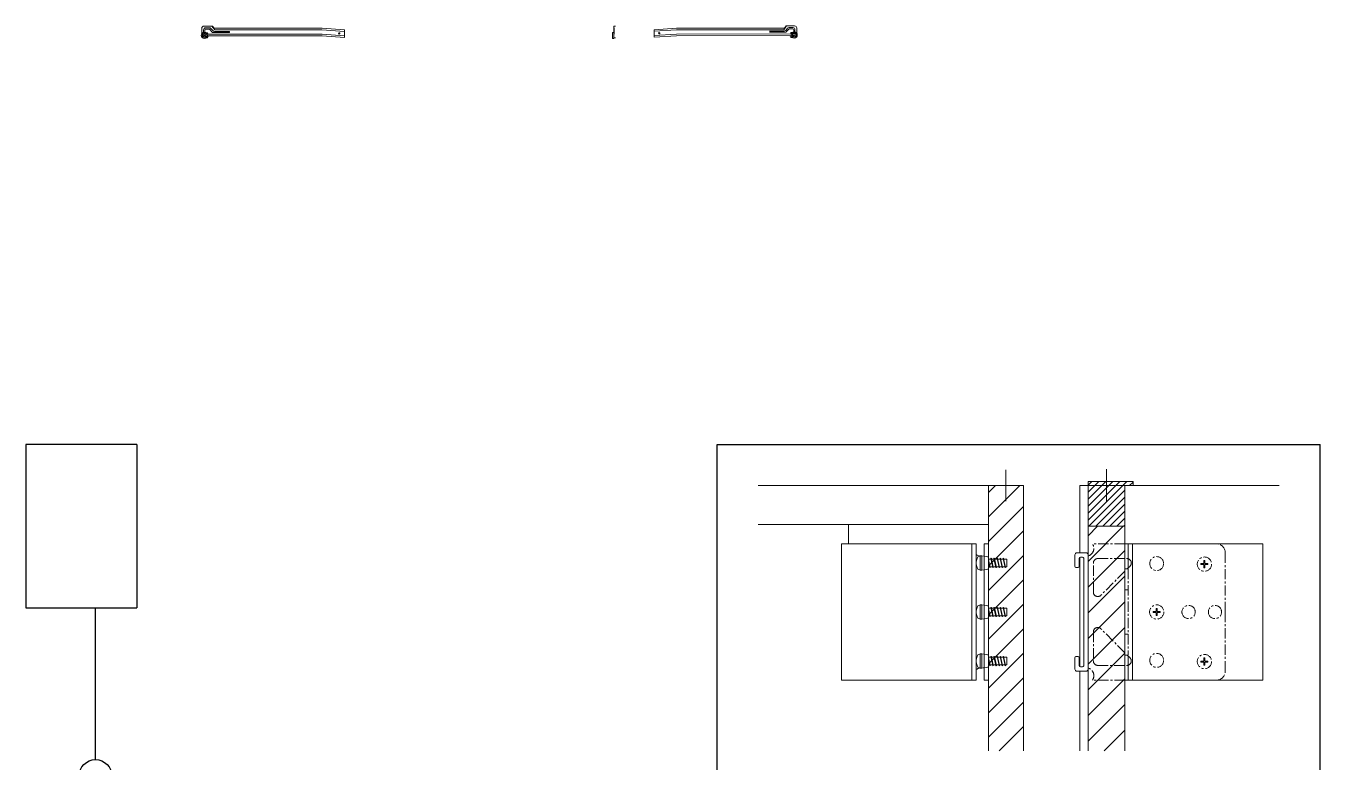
# Model space of a CAD drawing. Header units: millimetres. Extents: x 1515 to 3782, y 1467 to 2417.
# Drawn here: x 2254.1 to 2571.1, y 2237 to 2417.3 of the extents above; entities that cross this region are included whole.
import ezdxf

# ---------------------------------------------------------------- set-up
doc = ezdxf.new("R2010")
doc.units = ezdxf.units.MM
doc.linetypes.add('ACAD_ISO02W100', pattern=[15, 12, -3])
doc.linetypes.add('CENTERX2', pattern=[4, 2.5, -0.5, 0.5, -0.5])
for name, color, linetype, lineweight in [('A-FURN', 8, 'Continuous', 18), ('meccanismi', 4, 'Continuous', 18), ('viti', 2, 'Continuous', 18)]:
    doc.layers.add(name, color=color, linetype=linetype, lineweight=lineweight)
doc.layers.add('ingrandimenti', color=6, linetype='Continuous')

msp = doc.modelspace()

# ---------------------------------------------------------------- hatches: boundary and pattern name
at = {"layer": 'A-FURN'}
h = msp.add_hatch(dxfattribs=at)
h.set_pattern_fill('ANSI31', color=256, scale=1.334375, angle=180)
h.set_pattern_definition([(225, (10456.9746, -11538.974), (2.9957573, -2.9957573), [])])
h.paths.add_polyline_path([(2489.87, 2239.75), (2498.44, 2239.75), (2498.44, 2304.75), (2489.87, 2304.75)])
h = msp.add_hatch(dxfattribs=at)
h.set_pattern_fill('ANSI31', color=256, scale=1.4, angle=180)
h.set_pattern_definition([(225, (12034.091, -12219.8132), (3.1430896, -3.1430896), [])])
h.paths.add_polyline_path([(2514.26, 2239.75), (2523.26, 2239.75), (2523.26, 2294.75), (2514.26, 2294.75)])
at = {"layer": 'meccanismi'}
h = msp.add_hatch(dxfattribs=at)
h.set_pattern_fill('ANSI31', color=256, scale=0.38, angle=180)
h.set_pattern_definition([(225, (12034.0911, -12219.8132), (0.85312433, -0.85312433), [])])
h.paths.add_polyline_path([(2514.26, 2304.75), (2514.26, 2294.75), (2523.26, 2294.75), (2523.26, 2304.75)])
h.paths.add_polyline_path([(2514.26, 2305.75), (2514.26, 2304.75), (2523.26, 2304.75), (2525.26, 2304.75), (2525.26, 2305.75)])

# ---------------------------------------------------------------- linework, layer by layer
at = {"layer": 'A-FURN'}
for p, q in [((2489.87, 2239.75), (2489.87, 2304.75)), ((2489.87, 2304.75), (2498.44, 2304.75)), ((2498.44, 2239.75), (2498.44, 2304.75)), ((2512.26, 2304.75), (2514.26, 2304.75)), ((2514.26, 2304.75), (2514.26, 2239.75)), ((2523.26, 2239.75), (2523.26, 2304.75)), ((2455.55, 2295.22), (2455.55, 2290.44))]:
    msp.add_line(p, q, dxfattribs=at)
for points in [[(2489.87, 2304.75), (2489.87, 2295.22)], [(2561.09, 2304.75), (2512.26, 2304.75), (2512.26, 2288.27)], [(2512.26, 2287.16), (2512.26, 2260.38)], [(2489.87, 2239.75), (2489.87, 2257.1)], [(2512.26, 2259.26), (2512.26, 2239.75)]]:
    msp.add_lwpolyline(points, dxfattribs=at)
at = {"layer": 'ingrandimenti'}
for points in [[(2254.1, 2314.75), (2254.1, 2274.75), (2281.23, 2274.75)], [(2281.23, 2314.75), (2254.1, 2314.75)], [(2281.23, 2314.75), (2281.23, 2274.75)], [(2423.44, 2066.56), (2423.44, 2314.75)], [(2423.44, 2314.75), (2571.09, 2314.75)], [(2571.09, 2066.56), (2571.09, 2314.75)], [(2271.15, 2237.62), (2271.15, 2274.75)]]:
    msp.add_lwpolyline(points, dxfattribs=at)
msp.add_circle((2271.15, 2233.62), 4, dxfattribs=at)
at = {"layer": 'meccanismi'}
for p, q in [((2297.19, 2415.4), (2297.19, 2416.71)), ((2297.61, 2415.69), (2297.61, 2416.31)), ((2297.69, 2417.21), (2299.79, 2417.21)), ((2297.91, 2415.69), (2297.91, 2416.26)), ((2298.11, 2416.81), (2299.05, 2416.81)), ((2298.16, 2416.51), (2298.83, 2416.51)), ((2298.45, 2415.55), (2298.49, 2415.55)), ((2298.45, 2415.55), (2298.45, 2415.45)), ((2298.49, 2415.55), (2298.49, 2415.45)), ((2300.04, 2415.64), (2303.85, 2415.64)), ((2300.18, 2416.68), (2326.63, 2416.68)), ((2300.27, 2415.94), (2303.85, 2415.94)), ((2300.35, 2416.28), (2326.62, 2416.28)), ((2304, 2415.79), (2304, 2415.79)), ((2330.83, 2415.55), (2330.87, 2415.55)), ((2330.83, 2415.55), (2330.83, 2415.45)), ((2330.87, 2415.55), (2330.87, 2415.45)), ((2332.13, 2414.47), (2332.13, 2416.31)), ((2398.14, 2415.69), (2397.74, 2415.69)), ((2397.74, 2415.69), (2397.74, 2414.2)), ((2398.54, 2417.21), (2398.14, 2417.21)), ((2398.54, 2417.21), (2398.14, 2417.21)), ((2398.14, 2417.21), (2398.14, 2415.69)), ((2398.14, 2416.81), (2398.22, 2416.81)), ((2398.14, 2415.69), (2398.14, 2414.2)), ((2398.22, 2416.81), (2398.22, 2415.25)), ((2407.95, 2414.51), (2407.95, 2416.35)), ((2409.21, 2415.49), (2409.11, 2415.49)), ((2409.11, 2415.45), (2409.11, 2415.49)), ((2409.11, 2415.49), (2409.21, 2415.49)), ((2409.11, 2415.49), (2409.11, 2415.45)), ((2409.25, 2415.59), (2409.21, 2415.59)), ((2409.21, 2415.49), (2409.21, 2415.59)), ((2409.21, 2415.59), (2409.25, 2415.59)), ((2409.21, 2415.59), (2409.21, 2415.49)), ((2409.25, 2415.49), (2409.25, 2415.59)), ((2409.25, 2415.59), (2409.25, 2415.49)), ((2409.35, 2415.49), (2409.25, 2415.49)), ((2409.25, 2415.49), (2409.35, 2415.49)), ((2409.35, 2415.45), (2409.35, 2415.49)), ((2409.35, 2415.49), (2409.35, 2415.45)), ((2439.9, 2416.75), (2413.44, 2416.72)), ((2439.73, 2416.35), (2413.46, 2416.32)), ((2439.81, 2416.01), (2436.23, 2416.01)), ((2440.04, 2415.71), (2436.23, 2415.71)), ((2442.39, 2417.28), (2440.28, 2417.28)), ((2441.96, 2416.88), (2441.02, 2416.88)), ((2441.91, 2416.58), (2441.25, 2416.58)), ((2441.59, 2415.52), (2441.49, 2415.52)), ((2441.49, 2415.48), (2441.49, 2415.52)), ((2441.59, 2415.48), (2441.49, 2415.48)), ((2441.62, 2415.62), (2441.59, 2415.62)), ((2441.59, 2415.52), (2441.59, 2415.62)), ((2441.59, 2415.38), (2441.59, 2415.48)), ((2441.62, 2415.52), (2441.62, 2415.62)), ((2441.72, 2415.52), (2441.62, 2415.52)), ((2441.7, 2415.48), (2441.62, 2415.48)), ((2441.62, 2415.38), (2441.62, 2415.48)), ((2441.72, 2415.51), (2441.72, 2415.52)), ((2442.16, 2415.76), (2442.16, 2416.33)), ((2442.46, 2415.77), (2442.46, 2416.38)), ((2442.89, 2415.47), (2442.89, 2416.78)), ((2298.36, 2415.45), (2298.45, 2415.45)), ((2298.36, 2415.45), (2298.36, 2415.44)), ((2298.38, 2415.41), (2298.45, 2415.41)), ((2298.45, 2415.41), (2298.45, 2415.31)), ((2298.45, 2415.31), (2298.49, 2415.31)), ((2298.47, 2415.25), (2326.64, 2415.23)), ((2298.49, 2415.45), (2298.59, 2415.45)), ((2298.49, 2415.41), (2298.59, 2415.41)), ((2298.49, 2415.41), (2298.49, 2415.31)), ((2298.53, 2414.85), (2326.63, 2414.83)), ((2298.59, 2415.45), (2298.59, 2415.41)), ((2330.73, 2415.45), (2330.83, 2415.45)), ((2330.73, 2415.45), (2330.73, 2415.41)), ((2330.73, 2415.41), (2330.83, 2415.41)), ((2330.83, 2415.41), (2330.83, 2415.31)), ((2330.83, 2415.31), (2330.87, 2415.31)), ((2330.87, 2415.45), (2330.96, 2415.45)), ((2330.87, 2415.41), (2330.96, 2415.41)), ((2330.87, 2415.41), (2330.87, 2415.31)), ((2330.96, 2415.45), (2330.96, 2415.41)), ((2398.14, 2414.2), (2397.74, 2414.2)), ((2398.22, 2415.25), (2398.14, 2415.25)), ((2398.54, 2414.35), (2398.14, 2414.35)), ((2409.21, 2415.45), (2409.11, 2415.45)), ((2409.11, 2415.45), (2409.21, 2415.45)), ((2409.21, 2415.35), (2409.21, 2415.45)), ((2409.21, 2415.45), (2409.21, 2415.35)), ((2409.25, 2415.35), (2409.21, 2415.35)), ((2409.21, 2415.35), (2409.25, 2415.35)), ((2409.35, 2415.45), (2409.25, 2415.45)), ((2409.25, 2415.35), (2409.25, 2415.45)), ((2409.25, 2415.45), (2409.35, 2415.45)), ((2409.25, 2415.45), (2409.25, 2415.35)), ((2441.6, 2415.33), (2413.43, 2415.28)), ((2441.54, 2414.93), (2413.45, 2414.88)), ((2441.62, 2415.38), (2441.59, 2415.38)), ((2489.87, 2304.75), (2433.44, 2304.75)), ((2453.87, 2290.44), (2453.87, 2257.1)), ((2485.78, 2290.44), (2485.78, 2260.06)), ((2486.87, 2257.1), (2486.87, 2290.44)), ((2488.78, 2290.44), (2488.78, 2260.06)), ((2489.87, 2290.44), (2488.78, 2290.44)), ((2489.87, 2290.44), (2488.78, 2290.44)), ((2545.69, 2290.44), (2523.26, 2290.44)), ((2523.26, 2257.1), (2523.26, 2290.44)), ((2525.15, 2290.44), (2525.15, 2260.06)), ((2557.07, 2290.44), (2557.07, 2257.1)), ((2511.01, 2284.96), (2511.01, 2287.73)), ((2513.72, 2288.27), (2511.55, 2288.27)), ((2513.72, 2288.27), (2511.55, 2288.27)), ((2512.09, 2284.96), (2512.09, 2286.92)), ((2512.36, 2287.19), (2512.91, 2287.19)), ((2513.18, 2260.62), (2513.18, 2286.92)), ((2514.26, 2259.8), (2514.26, 2287.73)), ((2511.82, 2284.68), (2511.28, 2284.68)), ((2511.28, 2284.68), (2511.82, 2284.68)), ((2511.01, 2262.58), (2511.01, 2259.8)), ((2511.82, 2262.85), (2511.28, 2262.85)), ((2511.28, 2262.85), (2511.82, 2262.85)), ((2512.09, 2262.58), (2512.09, 2260.62)), ((2512.36, 2260.35), (2512.91, 2260.35)), ((2453.87, 2257.1), (2486.87, 2257.1)), ((2485.78, 2260.06), (2485.78, 2257.1)), ((2488.78, 2260.06), (2488.78, 2257.1)), ((2488.78, 2257.1), (2489.87, 2257.1)), ((2513.72, 2259.26), (2511.55, 2259.26)), ((2545.69, 2257.1), (2523.26, 2257.1)), ((2557.07, 2257.1), (2524.07, 2257.1)), ((2525.15, 2260.06), (2525.15, 2257.1))]:
    msp.add_line(p, q, dxfattribs=at)
at = {"layer": 'meccanismi', "linetype": 'ACAD_ISO02W100'}
for p, q in [((2299.2, 2416.34), (2299.66, 2415.81)), ((2299.43, 2416.64), (2299.89, 2416.11)), ((2299.67, 2417.21), (2300.35, 2416.28)), ((2299.79, 2417.21), (2300.18, 2416.68)), ((2326.62, 2416.28), (2332.13, 2415.91)), ((2326.63, 2416.68), (2332.13, 2416.31)), ((2413.44, 2416.72), (2407.95, 2416.35)), ((2413.46, 2416.32), (2407.95, 2415.95)), ((2440.4, 2417.28), (2439.73, 2416.35)), ((2440.28, 2417.28), (2439.9, 2416.75)), ((2440.64, 2416.71), (2440.19, 2416.18)), ((2440.87, 2416.41), (2440.41, 2415.88)), ((2298.23, 2414.35), (2298.6, 2414.35)), ((2298.6, 2414.35), (2298.86, 2414.85)), ((2326.63, 2414.83), (2332.13, 2414.47)), ((2326.64, 2415.23), (2332.13, 2414.87)), ((2413.43, 2415.28), (2407.95, 2414.91)), ((2413.45, 2414.88), (2407.95, 2414.51)), ((2441.48, 2414.42), (2441.22, 2414.92)), ((2441.84, 2414.42), (2441.48, 2414.42))]:
    msp.add_line(p, q, dxfattribs=at)
at = {"layer": 'meccanismi', "linetype": 'CENTERX2'}
for q in [(2547.86, 2288.27), (2547.86, 2259.26)]:
    msp.add_line((2547.86, 2273.77), q, dxfattribs=at)
at = {"layer": 'meccanismi'}
for points in [[(2525.26, 2304.75), (2525.26, 2305.75), (2514.26, 2305.75), (2514.26, 2304.75)], [(2514.26, 2304.75), (2525.26, 2304.75)], [(2514.26, 2304.75), (2514.26, 2294.75)], [(2523.26, 2304.75), (2523.26, 2294.75)], [(2433.44, 2295.22), (2489.87, 2295.22)], [(2514.26, 2294.75), (2523.26, 2294.75)], [(2453.87, 2290.44), (2486.87, 2290.44)], [(2557.07, 2290.44), (2524.07, 2290.44)], [(2524.07, 2290.44), (2524.07, 2284.32)], [(2524.07, 2263), (2524.07, 2257.1)], [(2481.87, 2257.1), (2486.87, 2257.1)], [(2528.26, 2257.1), (2523.26, 2257.1)]]:
    msp.add_lwpolyline(points, dxfattribs=at)
at = {"layer": 'meccanismi', "linetype": 'CENTERX2'}
for points in [[(2523.26, 2290.44), (2515.34, 2290.44)], [(2523.26, 2263.21), (2523.26, 2284.32)], [(2523.26, 2284.32), (2524.07, 2284.32), (2524.07, 2263.21), (2523.26, 2263.21)], [(2523.26, 2279.17), (2524.07, 2279.17)], [(2523.26, 2268.37), (2524.07, 2268.37)], [(2523.26, 2257.1), (2515.34, 2257.1)]]:
    msp.add_lwpolyline(points, dxfattribs=at)
for points in [[(2523.26, 2283.73), (2517.4, 2277.87, -0.668179), (2515.55, 2278.64), (2515.55, 2285.77, -0.414214), (2516.64, 2286.85), (2523.77, 2286.85, -0.668179), (2524.53, 2285), (2523.85, 2284.32)], [(2523.26, 2263.81), (2517.4, 2269.66, 0.668179), (2515.55, 2268.9), (2515.55, 2261.77, 0.414214), (2516.64, 2260.69), (2523.77, 2260.69, 0.668179), (2524.53, 2262.53), (2523.85, 2263.21)]]:
    msp.add_lwpolyline(points, format="xyb", dxfattribs=at)
at = {"layer": 'meccanismi'}
for centre, radius in [((2297.79, 2414.95), 0.75), ((2330.85, 2415.43), 0.175), ((2409.23, 2415.47), 0.175), ((2409.23, 2415.47), 0.175), ((2442.29, 2415.02), 0.75), ((2442.29, 2415.02), 0.5), ((2297.79, 2414.95), 0.5), ((2297.79, 2414.95), 0.4), ((2297.79, 2414.95), 0.1), ((2442.29, 2415.02), 0.4), ((2442.29, 2415.02), 0.1)]:
    msp.add_circle(centre, radius, dxfattribs=at)
at = {"layer": 'meccanismi', "linetype": 'ACAD_ISO02W100', "ltscale": 0.01}
for centre, radius in [((2298.47, 2415.43), 0.1), ((2330.85, 2415.43), 0.1), ((2409.23, 2415.47), 0.117), ((2409.23, 2415.47), 0.1)]:
    msp.add_circle(centre, radius, dxfattribs=at)
at = {"layer": 'meccanismi', "linetype": 'CENTERX2'}
for centre in [(2531.06, 2285.62), (2531.06, 2261.92)]:
    msp.add_circle(centre, 1.7, dxfattribs=at)
at = {"layer": 'meccanismi'}
for centre, radius, start, end in [((2297.69, 2416.71), 0.5, 90, 180), ((2298.11, 2416.31), 0.5, 90, 180), ((2298.16, 2416.26), 0.25, 90, 180), ((2298.47, 2415.43), 0.175, 270.4741, 159.801), ((2298.83, 2416.01), 0.5, 41.0943, 90), ((2299.05, 2416.31), 0.5, 41.0943, 90), ((2300.04, 2416.14), 0.5, 221.0943, 269.9929), ((2300.27, 2416.44), 0.5, 221.0943, 269.9929), ((2303.85, 2415.79), 0.15, 0, 89.9929), ((2303.85, 2415.79), 0.15, 269.9929, 0), ((2439.81, 2416.51), 0.5, 270.063, 318.9615), ((2440.04, 2416.21), 0.5, 270.063, 318.9615), ((2441.02, 2416.38), 0.5, 90.0559, 138.9615), ((2441.25, 2416.08), 0.5, 90.0559, 138.9615), ((2441.6, 2415.5), 0.175, 20.2549, 269.5817), ((2441.91, 2416.33), 0.25, 0.0559, 90.0559), ((2441.96, 2416.38), 0.5, 0.0559, 90.0559), ((2442.39, 2416.78), 0.5, 0.0559, 90.0559), ((2488.27, 2290.09), 2.66, 238.2454, 256.7654), ((2488.27, 2257.44), 2.66, 103.2348, 121.7553), ((2488.27, 2257.44), 2.66, 78.8513, 83.0788)]:
    msp.add_arc(centre, radius, start, end, dxfattribs=at)
at = {"layer": 'meccanismi', "linetype": 'ACAD_ISO02W100', "ltscale": 0.01}
msp.add_arc((2441.6, 2415.5), 0.1, 354.2375, 295.5991, dxfattribs=at)
at = {"layer": 'meccanismi', "linetype": 'CENTERX2'}
for centre, radius, start, end in [((2513.72, 2289.35), 1.95, 286.0939, 33.6806), ((2545.69, 2288.27), 2.17, 0, 90), ((2538.87, 2273.77), 1.62, 0, 180), ((2538.87, 2273.77), 1.62, 180, 0), ((2545.33, 2273.77), 1.62, 0, 180), ((2545.33, 2273.77), 1.62, 180, 0), ((2513.72, 2258.18), 1.95, 326.3194, 73.9061), ((2545.69, 2259.26), 2.17, 270, 0)]:
    msp.add_arc(centre, radius, start, end, dxfattribs=at)
at = {"layer": 'meccanismi'}
for points in [[(2511.55, 2288.27), (2511.3, 2288.27), (2511.01, 2287.99), (2511.01, 2287.73)], [(2512.09, 2286.92), (2512.09, 2287.05), (2512.24, 2287.19), (2512.36, 2287.19)], [(2513.18, 2286.92), (2513.18, 2287.05), (2513.03, 2287.19), (2512.91, 2287.19)], [(2514.26, 2287.73), (2514.26, 2287.99), (2513.97, 2288.27), (2513.72, 2288.27)], [(2511.28, 2284.68), (2511.15, 2284.68), (2511.01, 2284.83), (2511.01, 2284.96)], [(2512.09, 2284.96), (2512.09, 2284.83), (2511.95, 2284.68), (2511.82, 2284.68)], [(2511.28, 2262.85), (2511.15, 2262.85), (2511.01, 2262.71), (2511.01, 2262.58)], [(2512.09, 2262.58), (2512.09, 2262.71), (2511.95, 2262.85), (2511.82, 2262.85)], [(2512.09, 2260.62), (2512.09, 2260.49), (2512.24, 2260.35), (2512.36, 2260.35)], [(2513.18, 2260.62), (2513.18, 2260.49), (2513.03, 2260.35), (2512.91, 2260.35)], [(2511.55, 2259.26), (2511.3, 2259.26), (2511.01, 2259.55), (2511.01, 2259.8)], [(2514.26, 2259.8), (2514.26, 2259.55), (2513.97, 2259.26), (2513.72, 2259.26)]]:
    msp.add_open_spline(points, degree=3, dxfattribs=at)
at = {"layer": 'viti'}
for p, q in [((2494.15, 2300.94), (2494.15, 2308.57)), ((2518.76, 2300.75), (2518.76, 2308.75)), ((2487.82, 2284.02), (2487.82, 2287.52)), ((2488.26, 2287.51), (2487.82, 2287.52)), ((2488.24, 2284.02), (2488.24, 2287.52)), ((2489.87, 2284.55), (2489.87, 2286.98)), ((2489.87, 2286.73), (2494.27, 2286.73)), ((2489.87, 2286.61), (2490.29, 2284.65)), ((2489.87, 2286.15), (2490.19, 2284.65)), ((2490.46, 2286.88), (2490.94, 2284.65)), ((2490.56, 2286.88), (2491.04, 2284.65)), ((2491.21, 2286.88), (2491.69, 2284.65)), ((2491.31, 2286.88), (2491.79, 2284.65)), ((2491.96, 2286.88), (2492.44, 2284.65)), ((2492.06, 2286.88), (2492.54, 2284.65)), ((2492.72, 2286.88), (2493.2, 2284.65)), ((2492.82, 2286.88), (2493.3, 2284.65)), ((2493.47, 2286.88), (2493.95, 2284.65)), ((2493.57, 2286.88), (2494.05, 2284.65)), ((2494.37, 2284.9), (2494.37, 2286.63)), ((2488.23, 2284.02), (2487.82, 2284.02)), ((2489.87, 2284.8), (2494.27, 2284.8)), ((2490.25, 2284.8), (2490.91, 2284.8)), ((2491.01, 2284.8), (2491.66, 2284.8)), ((2491.76, 2284.8), (2492.41, 2284.8)), ((2492.51, 2284.8), (2493.16, 2284.8)), ((2493.26, 2284.8), (2493.92, 2284.8)), ((2487.82, 2272.02), (2487.82, 2275.52)), ((2488.26, 2275.51), (2487.82, 2275.52)), ((2488.24, 2272.02), (2488.24, 2275.52)), ((2489.87, 2272.55), (2489.87, 2274.98)), ((2489.87, 2274.73), (2494.27, 2274.73)), ((2489.87, 2274.61), (2490.29, 2272.65)), ((2489.87, 2274.15), (2490.19, 2272.65)), ((2490.46, 2274.88), (2490.94, 2272.65)), ((2490.56, 2274.88), (2491.04, 2272.65)), ((2491.21, 2274.88), (2491.69, 2272.65)), ((2491.31, 2274.88), (2491.79, 2272.65)), ((2491.96, 2274.88), (2492.44, 2272.65)), ((2492.06, 2274.88), (2492.54, 2272.65)), ((2492.72, 2274.88), (2493.2, 2272.65)), ((2492.82, 2274.88), (2493.3, 2272.65)), ((2493.47, 2274.88), (2493.95, 2272.65)), ((2493.57, 2274.88), (2494.05, 2272.65)), ((2494.37, 2272.9), (2494.37, 2274.63)), ((2488.23, 2272.02), (2487.82, 2272.02)), ((2489.87, 2272.8), (2494.27, 2272.8)), ((2490.25, 2272.8), (2490.91, 2272.8)), ((2491.01, 2272.8), (2491.66, 2272.8)), ((2491.76, 2272.8), (2492.41, 2272.8)), ((2492.51, 2272.8), (2493.16, 2272.8)), ((2493.26, 2272.8), (2493.92, 2272.8)), ((2487.82, 2260.02), (2487.82, 2263.52)), ((2488.26, 2263.51), (2487.82, 2263.52)), ((2488.24, 2260.02), (2488.24, 2263.52)), ((2489.87, 2260.55), (2489.87, 2262.98)), ((2489.87, 2262.73), (2494.27, 2262.73)), ((2489.87, 2262.61), (2490.29, 2260.65)), ((2489.87, 2262.15), (2490.19, 2260.65)), ((2489.87, 2260.8), (2494.27, 2260.8)), ((2490.25, 2260.8), (2490.91, 2260.8)), ((2490.46, 2262.88), (2490.94, 2260.65)), ((2490.56, 2262.88), (2491.04, 2260.65)), ((2491.01, 2260.8), (2491.66, 2260.8)), ((2491.21, 2262.88), (2491.69, 2260.65)), ((2491.31, 2262.88), (2491.79, 2260.65)), ((2491.76, 2260.8), (2492.41, 2260.8)), ((2491.96, 2262.88), (2492.44, 2260.65)), ((2492.06, 2262.88), (2492.54, 2260.65)), ((2492.51, 2260.8), (2493.16, 2260.8)), ((2492.72, 2262.88), (2493.2, 2260.65)), ((2492.82, 2262.88), (2493.3, 2260.65)), ((2493.26, 2260.8), (2493.92, 2260.8)), ((2493.47, 2262.88), (2493.95, 2260.65)), ((2493.57, 2262.88), (2494.05, 2260.65)), ((2494.37, 2260.9), (2494.37, 2262.63)), ((2488.23, 2260.02), (2487.82, 2260.02))]:
    msp.add_line(p, q, dxfattribs=at)
at = {"layer": 'viti', "linetype": 'CENTERX2'}
for p, q in [((2541.87, 2285.62), (2542.62, 2285.62)), ((2542.62, 2285.62), (2542.62, 2286.37)), ((2542.87, 2285.62), (2542.87, 2286.37)), ((2542.87, 2285.62), (2543.62, 2285.62)), ((2541.87, 2285.37), (2542.62, 2285.37)), ((2542.62, 2284.62), (2542.62, 2285.37)), ((2542.87, 2284.62), (2542.87, 2285.37)), ((2542.87, 2285.37), (2543.62, 2285.37)), ((2530.18, 2273.89), (2530.93, 2273.89)), ((2530.18, 2273.64), (2530.93, 2273.64)), ((2530.93, 2273.89), (2530.93, 2274.64)), ((2530.93, 2272.89), (2530.93, 2273.64)), ((2531.18, 2273.89), (2531.18, 2274.64)), ((2531.18, 2273.89), (2531.93, 2273.89)), ((2531.18, 2272.89), (2531.18, 2273.64)), ((2531.18, 2273.64), (2531.93, 2273.64)), ((2541.87, 2261.77), (2542.62, 2261.77)), ((2541.87, 2261.52), (2542.62, 2261.52)), ((2542.62, 2261.77), (2542.62, 2262.52)), ((2542.62, 2260.77), (2542.62, 2261.52)), ((2542.87, 2261.77), (2542.87, 2262.52)), ((2542.87, 2261.77), (2543.62, 2261.77)), ((2542.87, 2260.77), (2542.87, 2261.52)), ((2542.87, 2261.52), (2543.62, 2261.52))]:
    msp.add_line(p, q, dxfattribs=at)
for points in [[(2542.62, 2285.62), (2541.87, 2285.62), (2541.87, 2285.37)], [(2542.62, 2285.62), (2542.62, 2286.37), (2542.87, 2286.37)], [(2542.87, 2285.62), (2543.62, 2285.62), (2543.62, 2285.37)], [(2542.62, 2285.37), (2542.62, 2284.62), (2542.87, 2284.62)], [(2530.93, 2273.89), (2530.18, 2273.89), (2530.18, 2273.64)], [(2530.93, 2273.89), (2530.93, 2274.64), (2531.18, 2274.64)], [(2530.93, 2273.64), (2530.93, 2272.89), (2531.18, 2272.89)], [(2531.18, 2273.89), (2531.93, 2273.89), (2531.93, 2273.64)], [(2542.62, 2261.77), (2541.87, 2261.77), (2541.87, 2261.52)], [(2542.62, 2261.77), (2542.62, 2262.52), (2542.87, 2262.52)], [(2542.62, 2261.52), (2542.62, 2260.77), (2542.87, 2260.77)], [(2542.87, 2261.77), (2543.62, 2261.77), (2543.62, 2261.52)]]:
    msp.add_lwpolyline(points, dxfattribs=at)
for centre in [(2542.75, 2285.49), (2531.06, 2273.77), (2542.75, 2261.64)]:
    msp.add_circle(centre, 1.75, dxfattribs=at)
at = {"layer": 'viti'}
for centre, start, end in [((2494.27, 2286.63), 0, 90), ((2488.23, 2284.12), 270, 288.2952), ((2494.27, 2284.9), 270, 0), ((2494.27, 2274.63), 0, 90), ((2494.27, 2272.9), 270, 0), ((2488.23, 2272.12), 270, 288.2952), ((2494.27, 2262.63), 0, 90), ((2494.27, 2260.9), 270, 0), ((2488.23, 2260.12), 270, 288.2952)]:
    msp.add_arc(centre, 0.1, start, end, dxfattribs=at)
for points in [[(2486.87, 2285.77), (2486.87, 2285.77), (2486.85, 2287.52), (2487.82, 2287.52)], [(2486.87, 2285.77), (2486.87, 2285.77), (2486.85, 2284.02), (2487.82, 2284.02)], [(2488.26, 2287.51), (2488.79, 2287.34), (2489.87, 2287.54), (2489.87, 2286.98)], [(2490.56, 2286.88), (2490.55, 2286.92), (2490.45, 2286.92), (2490.46, 2286.88)], [(2491.31, 2286.88), (2491.3, 2286.92), (2491.2, 2286.92), (2491.21, 2286.88)], [(2492.06, 2286.88), (2492.06, 2286.92), (2491.96, 2286.92), (2491.96, 2286.88)], [(2492.82, 2286.88), (2492.81, 2286.92), (2492.71, 2286.92), (2492.72, 2286.88)], [(2493.57, 2286.88), (2493.56, 2286.92), (2493.46, 2286.92), (2493.47, 2286.88)], [(2489.87, 2284.55), (2489.87, 2283.99), (2488.79, 2284.2), (2488.26, 2284.02)], [(2490.29, 2284.65), (2490.29, 2284.62), (2490.19, 2284.62), (2490.19, 2284.65)], [(2491.04, 2284.65), (2491.04, 2284.62), (2490.94, 2284.62), (2490.94, 2284.65)], [(2491.79, 2284.65), (2491.8, 2284.62), (2491.7, 2284.62), (2491.69, 2284.65)], [(2492.54, 2284.65), (2492.55, 2284.62), (2492.45, 2284.62), (2492.44, 2284.65)], [(2493.3, 2284.65), (2493.3, 2284.62), (2493.2, 2284.62), (2493.2, 2284.65)], [(2494.05, 2284.65), (2494.05, 2284.62), (2493.95, 2284.62), (2493.95, 2284.65)], [(2486.87, 2273.77), (2486.87, 2273.77), (2486.85, 2275.52), (2487.82, 2275.52)], [(2486.87, 2273.77), (2486.87, 2273.77), (2486.85, 2272.02), (2487.82, 2272.02)], [(2488.26, 2275.51), (2488.79, 2275.34), (2489.87, 2275.55), (2489.87, 2274.98)], [(2490.56, 2274.88), (2490.55, 2274.92), (2490.45, 2274.92), (2490.46, 2274.88)], [(2491.31, 2274.88), (2491.3, 2274.92), (2491.2, 2274.92), (2491.21, 2274.88)], [(2492.06, 2274.88), (2492.06, 2274.92), (2491.96, 2274.92), (2491.96, 2274.88)], [(2492.82, 2274.88), (2492.81, 2274.92), (2492.71, 2274.92), (2492.72, 2274.88)], [(2493.57, 2274.88), (2493.56, 2274.92), (2493.46, 2274.92), (2493.47, 2274.88)], [(2489.87, 2272.55), (2489.87, 2271.99), (2488.79, 2272.2), (2488.26, 2272.02)], [(2490.29, 2272.65), (2490.29, 2272.62), (2490.19, 2272.62), (2490.19, 2272.65)], [(2491.04, 2272.65), (2491.04, 2272.62), (2490.94, 2272.62), (2490.94, 2272.65)], [(2491.79, 2272.65), (2491.8, 2272.62), (2491.7, 2272.62), (2491.69, 2272.65)], [(2492.54, 2272.65), (2492.55, 2272.62), (2492.45, 2272.62), (2492.44, 2272.65)], [(2493.3, 2272.65), (2493.3, 2272.62), (2493.2, 2272.62), (2493.2, 2272.65)], [(2494.05, 2272.65), (2494.05, 2272.62), (2493.95, 2272.62), (2493.95, 2272.65)], [(2486.87, 2261.77), (2486.87, 2261.77), (2486.85, 2263.52), (2487.82, 2263.52)], [(2488.26, 2263.51), (2488.79, 2263.34), (2489.87, 2263.55), (2489.87, 2262.98)], [(2486.87, 2261.77), (2486.87, 2261.77), (2486.85, 2260.02), (2487.82, 2260.02)], [(2489.87, 2260.55), (2489.87, 2259.99), (2488.79, 2260.2), (2488.26, 2260.02)], [(2490.29, 2260.65), (2490.29, 2260.62), (2490.19, 2260.62), (2490.19, 2260.65)], [(2490.56, 2262.88), (2490.55, 2262.92), (2490.45, 2262.92), (2490.46, 2262.88)], [(2491.04, 2260.65), (2491.04, 2260.62), (2490.94, 2260.62), (2490.94, 2260.65)], [(2491.31, 2262.88), (2491.3, 2262.92), (2491.2, 2262.92), (2491.21, 2262.88)], [(2491.79, 2260.65), (2491.8, 2260.62), (2491.7, 2260.62), (2491.69, 2260.65)], [(2492.06, 2262.88), (2492.06, 2262.92), (2491.96, 2262.92), (2491.96, 2262.88)], [(2492.54, 2260.65), (2492.55, 2260.62), (2492.45, 2260.62), (2492.44, 2260.65)], [(2492.82, 2262.88), (2492.81, 2262.92), (2492.71, 2262.92), (2492.72, 2262.88)], [(2493.3, 2260.65), (2493.3, 2260.62), (2493.2, 2260.62), (2493.2, 2260.65)], [(2493.57, 2262.88), (2493.56, 2262.92), (2493.46, 2262.92), (2493.47, 2262.88)], [(2494.05, 2260.65), (2494.05, 2260.62), (2493.95, 2260.62), (2493.95, 2260.65)]]:
    msp.add_open_spline(points, degree=3, dxfattribs=at)

doc.saveas('drawing.dxf')
